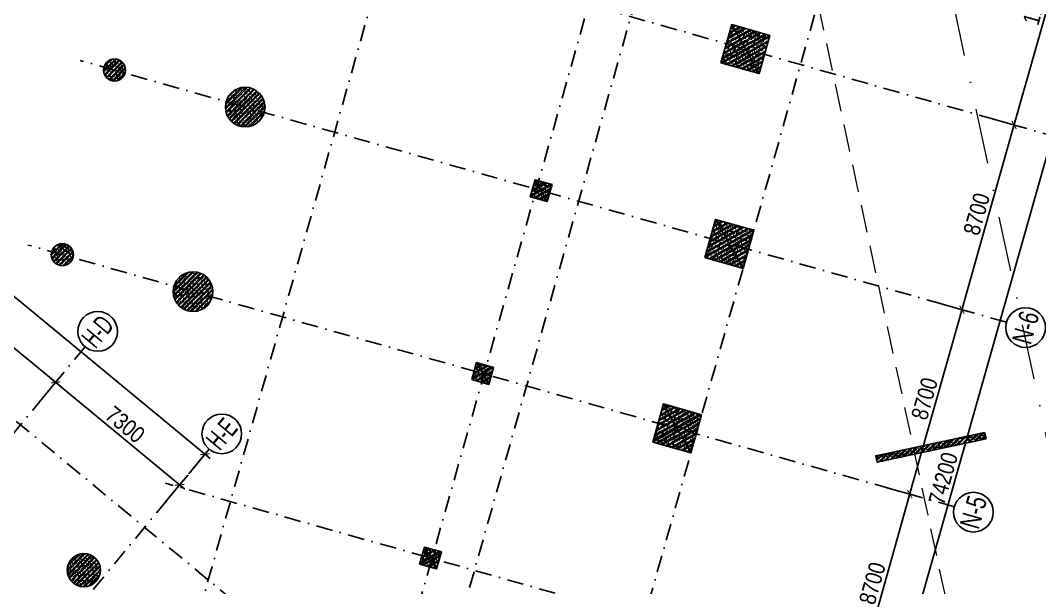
# Model space of a CAD drawing. Header units: millimetres. Extents: x -1283650 to 1283415, y -588847 to 435139.
# Drawn here: x -63364 to -17132, y 108302 to 134029 of the extents above; entities that cross this region are included whole.
import ezdxf
from ezdxf.enums import TextEntityAlignment as Align

# ---------------------------------------------------------------- set-up
doc = ezdxf.new("R2010")
doc.units = ezdxf.units.MM
doc.header["$MEASUREMENT"] = 0
doc.linetypes.add('DASHDOT', pattern=[1, 0.5, -0.25, 0, -0.25])
doc.linetypes.add('HIDDEN', pattern=[0.375, 0.25, -0.125])
doc.layers.get('Defpoints').update_dxf_attribs({"color": 5})
for name, color, linetype in [('KC-Betong', 6, 'Continuous'), ('KT-Kich thuoc', 9, 'Continuous'), ('KT-Luoi truc South Tower', 8, 'DASHDOT'), ('ST_MBDV Cot vach 220805$0$AUDIT_I_220805193045-1', 50, 'Continuous')]:
    doc.layers.add(name, color=color, linetype=linetype)
doc.layers.add('KT-Vat lieu', color=250, linetype='Continuous', lineweight=9)
doc.styles.add('Arial Narrow', font='ARIALN.TTF')
doc.styles.add('ST_MBDV Cot vach 220805$0$HBA-Text', font='GOTHIC.TTF')
doc.dimstyles.new('CCU_1-300', dxfattribs={"dimscale": 300, "dimtxt": 2.5, "dimasz": 1, "dimexe": 1, "dimexo": 2, "dimgap": 0.5, "dimtad": 1, "dimdec": 0, "dimdsep": 46, "dimtxsty": 'Arial Narrow', "dimblk": 'ARCHTICK', "dimcen": -1, "dimdle": 1, "dimclrd": 256, "dimclre": 256, "dimclrt": 3, "dimadec": 0, "dimazin": 2, "dimtfac": 0.1, "dimtdec": 0, "dimtix": 1, "dimtmove": 2, "dimatfit": 1, "dimfxl": 1, "dimtvp": 0.833333, "dimtolj": 1, "dimtzin": 12, "dimarcsym": 0})
pattern_1 = [(50, (0, 0), (286.90407, -25.10085), [30, -330]), (355, (0, 0), (-55.50053, 300.87685), [24, -264]), (100.4514, (23.9, -2.1), (231.40375, 275.7758), [25.4961, -280.45684]), (46.1842, (0, 80), (426.8964, -66.2076), [45, -495]), (96.6356, (35.57, 74.5), (373.8651, 389.6471), [38.2441, -420.6852]), (351.1842, (0, 80), (373.8648, 389.6474), [36, -396]), (21, (40, 60), (238.76282, -161.04756), [30, -330]), (326, (40, 60), (97.32613, 290.06), [24, -264]), (71.4514, (59.9, 46.58), (336.08905, 129.0122), [25.4961, -280.45684]), (37.5, (0, 0), (4.86394, 133.15754), [0, -260.8, 0, -268, 0, -265]), (7.5, (0, 0), (105.22781, 157.76468), [0, -152.8, 0, -254.8, 0, -101]), (327.5, (-89.2, 0), (213.528974, -9.02195), [0, -100, 0, -312, 0, -414]), (317.5, (-129.2, 0), (233.27447, 40.042), [0, -130, 0, -207.2, 0, -294]), (45, (0, 0), (-106.06602, 106.06602), []), (45, (70.71, 0), (-106.06602, 106.06602), [])]

# ---------------------------------------------------------------- blocks, each defined once
blk = doc.blocks.new('_ARCHTICK')
at = {"color": 0, "linetype": 'ByBlock', "const_width": 0.15}
blk.add_lwpolyline([(-0.5, -0.5), (0.5, 0.5)], dxfattribs=at)
blk = doc.blocks.new('*D315')
at = {"layer": 'Defpoints', "color": 0, "transparency": 16777216}
for p in [(-19910, 129742), (-18290, 129284), (-22275, 121369)]:
    blk.add_point(p, dxfattribs=at)
at = {"layer": 'KT-Kich thuoc', "lineweight": -2, "transparency": 16777216}
for p, q in [((-20737, 120623), (-18208, 129572)), ((-19332, 129578), (-18001, 129202)), ((-21698, 121206), (-20367, 120830))]:
    blk.add_line(p, q, dxfattribs=at)
at = {"layer": 'KT-Kich thuoc', "lineweight": -2, "transparency": 16777216, "xscale": 300, "yscale": 300, "zscale": 300}
for p, rotation in [((-18290, 129284), 74.2212191827717), ((-20655, 120912), 254.2212191827717)]:
    blk.add_blockref('_ARCHTICK', p, dxfattribs=dict(at, rotation=rotation))
at = {"layer": 'KT-Kich thuoc', "color": 3, "transparency": 16777216, "insert": (-19985, 125243), "char_height": 750, "attachment_point": 5, "rotation": 74.2212, "style": 'Arial Narrow'}
blk.add_mtext('\\A1;8700', dxfattribs=at)
blk = doc.blocks.new('*D316')
at = {"layer": 'Defpoints', "color": 0, "transparency": 16777216}
for p in [(-22275, 121369), (-20655, 120912), (-24641, 112997)]:
    blk.add_point(p, dxfattribs=at)
at = {"layer": 'KT-Kich thuoc', "lineweight": -2, "transparency": 16777216}
for p, q in [((-23103, 112251), (-20574, 121200)), ((-21698, 121206), (-20367, 120830)), ((-24064, 112834), (-22732, 112458))]:
    blk.add_line(p, q, dxfattribs=at)
at = {"layer": 'KT-Kich thuoc', "lineweight": -2, "transparency": 16777216, "xscale": 300, "yscale": 300, "zscale": 300}
for p, rotation in [((-20655, 120912), 74.2212191827717), ((-23021, 112539), 254.2212191827717)]:
    blk.add_blockref('_ARCHTICK', p, dxfattribs=dict(at, rotation=rotation))
at = {"layer": 'KT-Kich thuoc', "color": 3, "transparency": 16777216, "insert": (-22351, 116870), "char_height": 750, "attachment_point": 5, "rotation": 74.2212, "style": 'Arial Narrow'}
blk.add_mtext('\\A1;8700', dxfattribs=at)
blk = doc.blocks.new('*D317')
at = {"layer": 'Defpoints', "color": 0, "transparency": 16777216}
for p in [(-24641, 112997), (-23021, 112539), (-27007, 104625)]:
    blk.add_point(p, dxfattribs=at)
at = {"layer": 'KT-Kich thuoc', "lineweight": -2, "transparency": 16777216}
for p, q in [((-25468, 103879), (-22939, 112828)), ((-24064, 112834), (-22732, 112458)), ((-26429, 104462), (-25098, 104086))]:
    blk.add_line(p, q, dxfattribs=at)
at = {"layer": 'KT-Kich thuoc', "lineweight": -2, "transparency": 16777216, "xscale": 300, "yscale": 300, "zscale": 300}
for p, rotation in [((-23021, 112539), 74.2212191827717), ((-25387, 104167), 254.2212191827717)]:
    blk.add_blockref('_ARCHTICK', p, dxfattribs=dict(at, rotation=rotation))
at = {"layer": 'KT-Kich thuoc', "color": 3, "transparency": 16777216, "insert": (-24717, 108498), "char_height": 750, "attachment_point": 5, "rotation": 74.2212, "style": 'Arial Narrow'}
blk.add_mtext('\\A1;8700', dxfattribs=at)
blk = doc.blocks.new('*D321')
at = {"layer": 'Defpoints', "color": 0, "transparency": 16777216}
for p in [(-14254, 149758), (-10901, 148811), (-34430, 78354)]:
    blk.add_point(p, dxfattribs=at)
at = {"layer": 'KT-Kich thuoc', "lineweight": -2, "transparency": 16777216}
for p, q in [((-13676, 149595), (-10613, 148729)), ((-31160, 77118), (-10820, 149099)), ((-33853, 78191), (-30789, 77325))]:
    blk.add_line(p, q, dxfattribs=at)
at = {"layer": 'KT-Kich thuoc', "lineweight": -2, "transparency": 16777216, "xscale": 300, "yscale": 300, "zscale": 300}
for p, rotation in [((-10901, 148811), 74.2212191827717), ((-31078, 77407), 254.2212191827717)]:
    blk.add_blockref('_ARCHTICK', p, dxfattribs=dict(at, rotation=rotation))
at = {"layer": 'KT-Kich thuoc', "color": 3, "transparency": 16777216, "insert": (-21503, 113254), "char_height": 750, "attachment_point": 5, "rotation": 74.2212, "style": 'Arial Narrow'}
blk.add_mtext('\\A1;74200', dxfattribs=at)
blk = doc.blocks.new('*D368')
at = {"layer": 'Defpoints', "color": 0, "transparency": 16777216}
for p in [(-16755, 140904), (-15135, 140447), (-19910, 129742)]:
    blk.add_point(p, dxfattribs=at)
at = {"layer": 'KT-Kich thuoc', "lineweight": -2, "transparency": 16777216}
for p, q in [((-18371, 128995), (-15054, 140735)), ((-16178, 140741), (-14847, 140365)), ((-19332, 129578), (-18001, 129202))]:
    blk.add_line(p, q, dxfattribs=at)
at = {"layer": 'KT-Kich thuoc', "lineweight": -2, "transparency": 16777216, "xscale": 300, "yscale": 300, "zscale": 300}
for p, rotation in [((-15135, 140447), 74.2212204098948), ((-18290, 129284), 254.2212204098948)]:
    blk.add_blockref('_ARCHTICK', p, dxfattribs=dict(at, rotation=rotation))
at = {"layer": 'KT-Kich thuoc', "color": 3, "transparency": 16777216, "insert": (-17225, 135010), "char_height": 750, "attachment_point": 5, "rotation": 74.2212, "style": 'Arial Narrow'}
blk.add_mtext('\\A1;11600', dxfattribs=at)
blk = doc.blocks.new('*D382')
at = {"layer": 'Defpoints', "color": 0, "transparency": 16777216}
for p in [(-69353, 121616), (-61766, 117611), (-62876, 116267)]:
    blk.add_point(p, dxfattribs=at)
at = {"layer": 'KT-Kich thuoc', "lineweight": -2, "transparency": 16777216}
for p, q in [((-68971, 122079), (-68052, 123191)), ((-68474, 123151), (-61535, 117420)), ((-62494, 116730), (-61575, 117842))]:
    blk.add_line(p, q, dxfattribs=at)
at = {"layer": 'KT-Kich thuoc', "lineweight": -2, "transparency": 16777216, "xscale": 300, "yscale": 300, "zscale": 300}
for p, rotation in [((-68243, 122960), 140.4488267453979), ((-61766, 117611), 320.4488267453979)]:
    blk.add_blockref('_ARCHTICK', p, dxfattribs=dict(at, rotation=rotation))
at = {"layer": 'KT-Kich thuoc', "color": 3, "transparency": 16777216, "insert": (-64665, 120696), "char_height": 750, "attachment_point": 5, "rotation": 320.4488, "style": 'Arial Narrow'}
blk.add_mtext('\\A1;8400', dxfattribs=at)
blk = doc.blocks.new('*D383')
at = {"layer": 'Defpoints', "color": 0, "transparency": 16777216}
for p in [(-62876, 116267), (-56138, 112962), (-57247, 111619)]:
    blk.add_point(p, dxfattribs=at)
at = {"layer": 'KT-Kich thuoc', "lineweight": -2, "transparency": 16777216}
for p, q in [((-62494, 116730), (-61576, 117842)), ((-61998, 117802), (-55907, 112771)), ((-56865, 112081), (-55947, 113193))]:
    blk.add_line(p, q, dxfattribs=at)
at = {"layer": 'KT-Kich thuoc', "lineweight": -2, "transparency": 16777216, "xscale": 300, "yscale": 300, "zscale": 300}
for p, rotation in [((-61767, 117610), 140.4488267453979), ((-56138, 112962), 320.4488267453979)]:
    blk.add_blockref('_ARCHTICK', p, dxfattribs=dict(at, rotation=rotation))
at = {"layer": 'KT-Kich thuoc', "color": 3, "transparency": 16777216, "insert": (-58613, 115697), "char_height": 750, "attachment_point": 5, "rotation": 320.4488, "style": 'Arial Narrow'}
blk.add_mtext('\\A1;7300', dxfattribs=at)
blk = doc.blocks.new('ST_MBDV Cot vach 220805$0$GRID-SYM-flat-103')
at = {"layer": 'ST_MBDV Cot vach 220805$0$AUDIT_I_220805193045-1'}
blk.add_circle((0, 0), 900, dxfattribs=at)
at = {"layer": 'ST_MBDV Cot vach 220805$0$AUDIT_I_220805193045-1', "style": 'ST_MBDV Cot vach 220805$0$HBA-Text'}
blk.add_attdef('GRID', text='', height=900, rotation=19.0471, dxfattribs=at).set_placement((0, 0, 0), align=Align.MIDDLE_CENTER)
blk = doc.blocks.new('*U206')
h = blk.add_hatch()
h.set_pattern_fill('VATLIEU04', color=250, scale=40, style=0, pattern_type=2)
h.set_pattern_definition([(50, (850, 1850), (286.904, -25.1), [30, -330]), (355, (850, 1850), (-55.5, 300.877), [24, -264]), (100.451, (873.9, 1847.9), (231.404, 275.776), [25.496, -280.457]), (46.184, (850, 1930), (426.896, -66.208), [45, -495]), (96.636, (885.57, 1924.5), (373.865, 389.65), [38.244, -420.685]), (351.184, (850, 1930), (373.865, 389.65), [36, -396]), (21, (890, 1910), (238.763, -161.048), [30, -330]), (326, (890, 1910), (97.326, 290.06), [24, -264]), (71.451, (909.9, 1896.58), (336.09, 129.012), [25.496, -280.457]), (37.5, (850, 1850), (4.864, 133.1575), [0, -260.8, 0, -268, 0, -265]), (7.5, (850, 1850), (105.228, 157.765), [0, -152.8, 0, -254.8, 0, -101]), (327.5, (760.8, 1850), (213.529, -9.022), [0, -100, 0, -312, 0, -414]), (317.5, (720.8, 1850), (233.274, 40.042), [0, -130, 0, -207.2, 0, -294]), (45, (850, 1850), (-120.208, 120.208), []), (45, (850, 1899), (-120.208, 120.208), [])])
h.paths.add_polyline_path([(-475, -475), (1325, -475), (1325, 1325), (-475, 1325)])
at = {"color": 6, "ltscale": 0.25}
blk.add_lwpolyline([(-475, -475), (1325, -475), (1325, 1325), (-475, 1325)], close=True, dxfattribs=at)
at = {"layer": 'Defpoints', "linetype": 'ByBlock', "ltscale": 30}
for p, q in [((1325, -475), (-475, 1325)), ((-475, -475), (1325, 1325))]:
    blk.add_line(p, q, dxfattribs=at)
blk = doc.blocks.new('*D323')
at = {"layer": 'Defpoints', "color": 0, "transparency": 16777216}
for p in [(-79464, 132301), (-54992, 114350), (-56101, 113007)]:
    blk.add_point(p, dxfattribs=at)
at = {"layer": 'KT-Kich thuoc', "lineweight": -2, "transparency": 16777216}
for p, q in [((-79082, 132763), (-78164, 133875)), ((-78586, 133835), (-54761, 114159)), ((-55719, 113469), (-54801, 114581))]:
    blk.add_line(p, q, dxfattribs=at)
at = {"layer": 'KT-Kich thuoc', "lineweight": -2, "transparency": 16777216, "xscale": 300, "yscale": 300, "zscale": 300}
for p, rotation in [((-78355, 133644), 140.448826737223), ((-54992, 114350), 320.448826737223)]:
    blk.add_blockref('_ARCHTICK', p, dxfattribs=dict(at, rotation=rotation))
at = {"layer": 'KT-Kich thuoc', "color": 3, "transparency": 16777216, "insert": (-66334, 124408), "char_height": 750, "attachment_point": 5, "rotation": 320.4488, "style": 'Arial Narrow'}
blk.add_mtext('\\A1;30300', dxfattribs=at)
blk = doc.blocks.new('*U217')
h = blk.add_hatch()
h.set_pattern_fill('VATLIEU04', color=250, scale=40, style=0, pattern_type=2)
h.set_pattern_definition([(50, (-150, 850), (286.904, -25.1), [30, -330]), (355, (-150, 850), (-55.5, 300.877), [24, -264]), (100.451, (-126.1, 847.9), (231.404, 275.776), [25.496, -280.457]), (46.184, (-150, 930), (426.9, -66.21), [45, -495]), (96.636, (-114.43, 924.5), (373.87, 389.65), [38.24, -420.69]), (351.184, (-150, 930), (373.86, 389.65), [36, -396]), (21, (-110, 910), (238.763, -161.048), [30, -330]), (326, (-110, 910), (97.326, 290.06), [24, -264]), (71.451, (-90.1, 896.58), (336.09, 129.01), [25.496, -280.457]), (37.5, (-150, 850), (4.864, 133.1575), [0, -260.8, 0, -268, 0, -265]), (7.5, (-150, 850), (105.228, 157.765), [0, -152.8, 0, -254.8, 0, -101]), (327.5, (-239.2, 850), (213.529, -9.022), [0, -100, 0, -312, 0, -414]), (317.5, (-279.2, 850), (233.274, 40.042), [0, -130, 0, -207.2, 0, -294]), (45, (-150, 850), (-120.208, 120.208), []), (45, (-150, 899), (-120.208, 120.208), [])])
h.paths.add_polyline_path([(-475, -475), (325, -475), (325, 325), (-475, 325)])
at = {"color": 6, "ltscale": 0.25}
blk.add_lwpolyline([(-475, -475), (325, -475), (325, 325), (-475, 325)], close=True, dxfattribs=at)
at = {"layer": 'Defpoints', "linetype": 'ByBlock', "ltscale": 30}
for p, q in [((325, -475), (-475, 325)), ((-475, -475), (325, 325))]:
    blk.add_line(p, q, dxfattribs=at)
blk = doc.blocks.new('*U202')
h = blk.add_hatch()
h.set_pattern_fill('VATLIEU04', color=250, scale=40, style=0, pattern_type=2)
h.set_pattern_definition([(50, (850, 1850), (286.904, -25.1), [30, -330]), (355, (850, 1850), (-55.5, 300.877), [24, -264]), (100.451, (873.9, 1847.9), (231.404, 275.776), [25.496, -280.457]), (46.184, (850, 1930), (426.896, -66.208), [45, -495]), (96.636, (885.57, 1924.5), (373.865, 389.65), [38.244, -420.685]), (351.184, (850, 1930), (373.865, 389.65), [36, -396]), (21, (890, 1910), (238.763, -161.048), [30, -330]), (326, (890, 1910), (97.326, 290.06), [24, -264]), (71.451, (909.9, 1896.58), (336.09, 129.012), [25.496, -280.457]), (37.5, (850, 1850), (4.864, 133.1575), [0, -260.8, 0, -268, 0, -265]), (7.5, (850, 1850), (105.228, 157.765), [0, -152.8, 0, -254.8, 0, -101]), (327.5, (760.8, 1850), (213.529, -9.022), [0, -100, 0, -312, 0, -414]), (317.5, (720.8, 1850), (233.274, 40.042), [0, -130, 0, -207.2, 0, -294]), (45, (850, 1850), (-120.208, 120.208), []), (45, (850, 1899), (-120.208, 120.208), [])])
h.paths.add_polyline_path([(-475, -475), (1325, -475), (1325, 1325), (-475, 1325)])
at = {"color": 6, "ltscale": 0.25}
blk.add_lwpolyline([(-475, -475), (1325, -475), (1325, 1325), (-475, 1325)], close=True, dxfattribs=at)
at = {"layer": 'Defpoints', "linetype": 'ByBlock', "ltscale": 30}
for p, q in [((1325, -475), (-475, 1325)), ((-475, -475), (1325, 1325))]:
    blk.add_line(p, q, dxfattribs=at)
blk = doc.blocks.new('A$C0B367F28')
at = {"layer": 'KT-Vat lieu'}
h = blk.add_hatch(dxfattribs=at)
h.set_pattern_fill('BTCT', color=256, scale=40)
h.set_pattern_definition([(50, (122522.28, 3014.1), (286.90407, -25.10085), [30, -330]), (355, (122522.28, 3014.1), (-55.5005, 300.87685), [24, -264]), (100.4514, (122546.19, 3012), (231.40375, 275.7758), [25.4961, -280.45684]), (46.1842, (122522.28, 3094.1), (426.8964, -66.2076), [45, -495]), (96.6356, (122557.85, 3088.57), (373.8651, 389.6471), [38.2441, -420.6852]), (351.1842, (122522.28, 3094.1), (373.8648, 389.6474), [36, -396]), (21, (122562.28, 3074.1), (238.7628, -161.04756), [30, -330]), (326, (122562.28, 3074.1), (97.3261, 290.06), [24, -264]), (71.4514, (122582.17, 3060.67), (336.08905, 129.0122), [25.4961, -280.45684]), (37.5, (122522.28, 3014.09), (4.86394, 133.15754), [0, -260.8, 0, -268, 0, -265]), (7.5, (122522.28, 3014.09), (105.22781, 157.76468), [0, -152.8, 0, -254.8, 0, -101]), (327.5, (122433.08, 3014.09), (213.52897, -9.02195), [0, -100, 0, -312, 0, -414]), (317.5, (122393.08, 3014.1), (233.27447, 40.042), [0, -130, 0, -207.2, 0, -294]), (45, (122522.28, 3014.09), (-106.06602, 106.06602), []), (45, (122592.99, 3014.09), (-106.06602, 106.06602), [])])
h.paths.add_polyline_path([(97872, 106074), (97936, 105781), (92999, 104717), (92936, 105010)])
at = {"layer": 'KC-Betong'}
blk.add_lwpolyline([(97872, 106074), (97936, 105781), (92999, 104717), (92936, 105010)], close=True, dxfattribs=at)

msp = doc.modelspace()

# ---------------------------------------------------------------- hatches: boundary and pattern name
at = {"layer": 'KT-Vat lieu'}
h = msp.add_hatch(dxfattribs=at)
h.set_pattern_fill('BTCT', color=256, scale=40)
h.set_pattern_definition(pattern_1)
edge = h.paths.add_edge_path()
edge.add_arc((-59094.3, 131773.4), 500, 0, 360)
h = msp.add_hatch(dxfattribs=at)
h.set_pattern_fill('BTCT', color=256, scale=40)
h.set_pattern_definition(pattern_1)
edge = h.paths.add_edge_path()
edge.add_arc((-53166.5, 130098.3), 900, 0, 360)
h = msp.add_hatch(dxfattribs=at)
h.set_pattern_fill('BTCT', color=256, scale=40)
h.set_pattern_definition(pattern_1)
edge = h.paths.add_edge_path()
edge.add_arc((-61460.1, 123401.2), 500, 0, 360)
h = msp.add_hatch(dxfattribs=at)
h.set_pattern_fill('BTCT', color=256, scale=40)
h.set_pattern_definition(pattern_1)
edge = h.paths.add_edge_path()
edge.add_arc((-55532.2, 121726.2), 900, 0, 360)
h = msp.add_hatch(dxfattribs=at)
h.set_pattern_fill('BTCT', color=256, scale=40)
h.set_pattern_definition(pattern_1)
edge = h.paths.add_edge_path()
edge.add_arc((-60486.1, 109094.7), 750, 0, 360)

# ---------------------------------------------------------------- linework, layer by layer
at = {"layer": 'Defpoints', "linetype": 'DASHDOT', "lineweight": 13, "ltscale": 5000, "flags": 128}
msp.add_lwpolyline([(-23262.1, 145155.1), (-28788.2, 166262.1), (-37194.3, 169174.5), (-48697.6, 160471.6), (-72163.1, 142601.4), (-95795.1, 125550.6, 0.6850113), (-62584.9, 906), (-41797.9, -1312.3), (-148.4, -32.6), (6169, 8035), (-23262.1, 145155.1)], format="xyb", close=True, dxfattribs=at)
at = {"layer": 'Defpoints', "linetype": 'HIDDEN', "lineweight": 13, "ltscale": 5000, "flags": 128}
msp.add_lwpolyline([(-29100.4, 143765), (-33780.8, 161642), (-36130.2, 162455.9), (-45070, 155692.4), (-68589.5, 137781), (-92272.1, 120693.8, 0.684877), (-61939.3, 6871.2), (-41570.7, 4697.5), (-3140.5, 5878.3), (-286.9, 9522.4)], format="xyb", close=True, dxfattribs=at)
at = {"layer": 'KC-Betong', "ltscale": 0.5}
for centre, radius in [((-59094.3, 131773.4), 500), ((-53166.5, 130098.3), 900), ((-61460.1, 123401.2), 500), ((-55532.2, 121726.2), 900), ((-60486.1, 109094.7), 750)]:
    msp.add_circle(centre, radius, dxfattribs=at)
at = {"layer": 'KT-Luoi truc South Tower', "ltscale": 1500}
for p, q in [((-36720, 172782.3), (-61749.7, 84203.9)), ((-27577.9, 170199.1), (-52607.7, 81620.6)), ((-25653.3, 169655.2), (-50683, 81076.7)), ((-17954.7, 167479.8), (-42984.5, 78901.3)), ((-16268.7, 128712.7), (-58287.6, 140586.1)), ((-92466.9, 139720.9), (-53191, 107285.4)), ((-18634.4, 120340.6), (-60653.3, 132213.9)), ((-21000.2, 111968.4), (-63019, 123841.7)), ((-60430.1, 119229.1), (-70311.1, 107264.3)), ((-54801.4, 114580.7), (-76348, 88490.1)), ((-23227.9, 103557.2), (-56782.4, 113038.8))]:
    msp.add_line(p, q, dxfattribs=at)

# ---------------------------------------------------------------- block references
at = {"layer": 'KC-Betong', "linetype": 'ByBlock', "rotation": 254.2212213650004}
for name, p, xscale in [('*U206', (-31001.1, 132434.1, 0), -0.9999999999999986), ('*U217', (-39649.4, 126356.8), -0.999999999999994), ('*U202', (-31730.9, 123599.6), -0.9999999999999986), ('*U217', (-42304, 118066.2), -0.9999999999999993), ('*U202', (-34096.6, 115227.5), -0.9999999999999986), ('*U217', (-44669.7, 109694), -0.9999999999999993)]:
    msp.add_blockref(name, p, dxfattribs=dict(at, xscale=xscale))
at = {"layer": 'KC-Betong', "color": 5}
msp.add_blockref('A$C0B367F28', (-117498, 9270.4), dxfattribs=at)
at = {"layer": 'KT-Kich thuoc'}
ref = msp.add_blockref('ST_MBDV Cot vach 220805$0$GRID-SYM-flat-103', (-59857, 119923), dxfattribs=at)
ref.add_attrib('GRID', 'H-D', dxfattribs={"layer": 'ST_MBDV Cot vach 220805$0$AUDIT_I_220805193045-1', "height": 900, "rotation": 50, "style": 'ST_MBDV Cot vach 220805$0$HBA-Text', "width": 0.65}).set_placement((-59857, 119923, 0), align=Align.MIDDLE_CENTER)
ref = msp.add_blockref('ST_MBDV Cot vach 220805$0$GRID-SYM-flat-103', (-17768.3, 120095.8), dxfattribs=at)
ref.add_attrib('GRID', 'N-6', dxfattribs={"layer": 'ST_MBDV Cot vach 220805$0$AUDIT_I_220805193045-1', "height": 900, "rotation": 74, "style": 'ST_MBDV Cot vach 220805$0$HBA-Text', "width": 0.75}).set_placement((-17768.3, 120095.8, 0), align=Align.MIDDLE_CENTER)
ref = msp.add_blockref('ST_MBDV Cot vach 220805$0$GRID-SYM-flat-103', (-54228.3, 115274.6), dxfattribs=at)
ref.add_attrib('GRID', 'H-E', dxfattribs={"layer": 'ST_MBDV Cot vach 220805$0$AUDIT_I_220805193045-1', "height": 900, "rotation": 50, "style": 'ST_MBDV Cot vach 220805$0$HBA-Text', "width": 0.65}).set_placement((-54228.3, 115274.6, 0), align=Align.MIDDLE_CENTER)
ref = msp.add_blockref('ST_MBDV Cot vach 220805$0$GRID-SYM-flat-103', (-20134.1, 111723.7), dxfattribs=at)
ref.add_attrib('GRID', 'N-5', dxfattribs={"layer": 'ST_MBDV Cot vach 220805$0$AUDIT_I_220805193045-1', "height": 900, "rotation": 74, "style": 'ST_MBDV Cot vach 220805$0$HBA-Text', "width": 0.75}).set_placement((-20134.1, 111723.7, 0), align=Align.MIDDLE_CENTER)

# ---------------------------------------------------------------- dimensions: what is measured, and where the dimension line sits
for base, p1, p2, angle, picture, middle in [((-10901.4, 148810.6), (-34430.3, 78353.9), (-14253.6, 149757.8), 74.22122, '*D321', (-21502.6, 113253.5)), ((-18289.6, 129283.8), (-22275.3, 121369.4), (-19909.6, 129741.6), 74.22122, '*D315', (-19985.3, 125242.6)), ((-61766.3, 117611.1), (-69353, 121616.1), (-62876.1, 116267.2), 140.44883, '*D382', (-64665.4, 120696.4)), ((-20655.3, 120911.6), (-24641.1, 112997.2), (-22275.3, 121369.4), 74.22122, '*D316', (-22351, 116870.5)), ((-56138.1, 112962.1), (-62876.1, 116267.2), (-57247.4, 111618.8), 140.44883, '*D383', (-58613.1, 115697.2)), ((-23021.1, 112539.4), (-27006.8, 104625), (-24641.1, 112997.2), 74.22122, '*D317', (-24716.8, 108498.3))]:
    dim = msp.add_linear_dim(base=base, p1=p1, p2=p2, angle=angle, dimstyle='CCU_1-300', dxfattribs=at)
    dim.commit()
    dim.dimension.update_dxf_attribs({"geometry": picture, "text_midpoint": middle})
for p1, p2, distance, picture, middle in [((-19909.6, 129741.6), (-16755.3, 140904.5), -1683.4, '*D368', (-17225.3, 135010.2)), ((-79464.2, 132300.8), (-56101.2, 113006.7), 1742.1, '*D323', (-66334.1, 124407.9))]:
    dim = msp.add_aligned_dim(p1=p1, p2=p2, distance=distance, dimstyle='CCU_1-300', dxfattribs=at)
    dim.commit()
    dim.dimension.update_dxf_attribs({"geometry": picture, "text_midpoint": middle})

doc.saveas('drawing.dxf')
